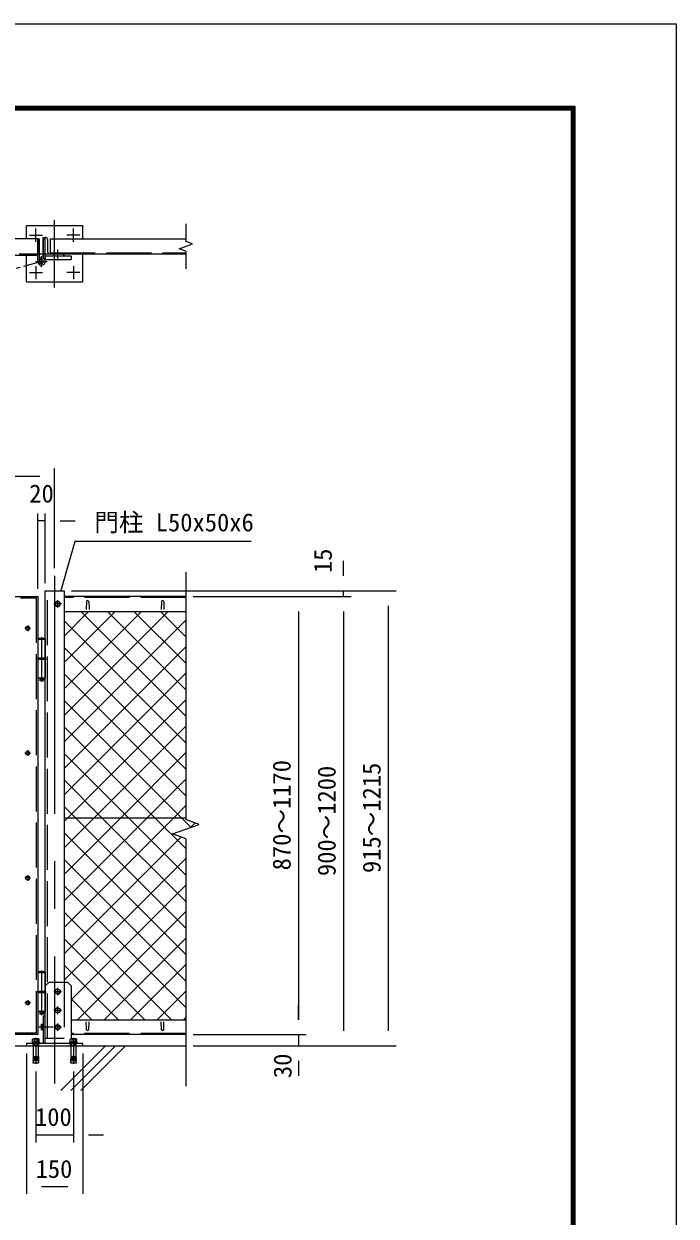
# Model space of a CAD drawing. Units: millimetres, scale not verified. Extents: x -4200 to 4200, y -2970 to 2970.
# Drawn here: x 2459 to 4200, y -213 to 2970 of the extents above; entities that cross this region are included whole.
import ezdxf
from ezdxf.enums import TextEntityAlignment as Align

# ---------------------------------------------------------------- set-up
doc = ezdxf.new("R2010")
doc.units = ezdxf.units.MM
doc.header["$LTSCALE"] = 20
for name, pattern in [('DASHED', [7.5, 6, -1.5]), ('USER1', [50.8, 31.75, -6.35, 6.35, -6.35]), ('USER2', [5, 2.5, -0.5, 0.5, -0.5, 0.5, -0.5])]:
    doc.linetypes.add(name, pattern=pattern)
for name, color, linetype, lineweight in [('0-1_D-STR1', 1, 'Continuous', 18), ('0-2_D-BMK', 2, 'USER1', 13), ('0-3_D-STR3', 3, 'Continuous', 13), ('0-4_D-STR-DIM', 7, 'Continuous', 9), ('0-6_D-STR-TXT', 7, 'Continuous', 9), ('0-7_D-STR2', 7, 'Continuous', 9), ('0-8_D-TTL', 7, 'Continuous', 9), ('0-9_D-BGD', 7, 'Continuous', 9), ('0-A_D-DCR-HCH', 7, 'Continuous', 9)]:
    doc.layers.add(name, color=color, linetype=linetype, lineweight=lineweight)
doc.styles.add('ＭＳ ゴシック', font='')
doc.styles.get('ＭＳ ゴシック').set_extended_font_data('MS Gothic')

msp = doc.modelspace()

# ---------------------------------------------------------------- linework, layer by layer
at = {"layer": '0-1_D-STR1'}
for p, q in [((1546.37, 2397.35), (2496.37, 2397.35)), ((2496.37, 2397.35), (2496.37, 2357.35)), ((2517.87, 2399.85), (2516.37, 2399.85)), ((2522.37, 2395.35), (2522.37, 2362.35)), ((2529.37, 2395.85), (2529.37, 2355.85)), ((2529.37, 2395.85), (2891.37, 2395.85)), ((2528.87, 2355.85), (2561.87, 2355.85)), ((2529.37, 2355.85), (2891.37, 2355.85)), ((1551.37, 2352.35), (2491.37, 2352.35)), ((2566.37, 2349.85), (2566.37, 2351.35)), ((2891.37, 1441.37), (2566.37, 1441.37)), ((2566.37, 1401.37), (2891.37, 1401.37)), ((2626.37, 1428.24), (2625.62, 1406.74)), ((2632.37, 1428.24), (2633.12, 1406.74)), ((2826.37, 1428.24), (2825.62, 1406.74)), ((2832.37, 1428.24), (2833.12, 1406.74)), ((2585.37, 311.37), (2891.37, 311.37)), ((2626.37, 284.5), (2625.62, 306)), ((2632.37, 284.5), (2633.12, 306)), ((2826.37, 284.5), (2825.62, 306)), ((2832.37, 284.5), (2833.12, 306)), ((2891.37, 271.37), (2585.37, 271.37))]:
    msp.add_line(p, q, dxfattribs=at)
at = {"layer": '0-1_D-STR1', "linetype": 'DASHED'}
for p, q in [((1546.47, 2356.35), (2496.27, 2356.35)), ((2529.37, 2358.85), (2891.37, 2358.85)), ((2522.37, 261.37), (2522.37, 1456.37)), ((2891.37, 1438.37), (2566.37, 1438.37)), ((2566.37, 411.37), (2566.37, 261.37)), ((2492.37, 275.37), (1550.37, 275.37)), ((2566.37, 261.37), (2516.37, 261.37)), ((2891.37, 274.37), (2585.37, 274.37))]:
    msp.add_line(p, q, dxfattribs=at)
at = {"layer": '0-1_D-STR1'}
for points in [[(2516.37, 2349.85), (2516.37, 2399.85), (2517.87, 2399.85)], [(2566.37, 2351.35), (2566.37, 2349.85), (2516.37, 2349.85)], [(2516.37, 261.37), (2516.37, 1456.37), (2566.37, 1456.37), (2566.37, 411.37)]]:
    msp.add_lwpolyline(points, dxfattribs=at)
msp.add_lwpolyline([(2496.37, 1441.37), (2496.37, 271.37), (1546.37, 271.37), (1546.37, 1441.37)], close=True, dxfattribs=at)
at = {"layer": '0-1_D-STR1', "linetype": 'DASHED'}
msp.add_lwpolyline([(1550.37, 1437.37), (2492.37, 1437.37), (2492.37, 275.37)], dxfattribs=at)
at = {"layer": '0-1_D-STR1'}
for centre, radius, start, end in [((2517.87, 2395.35), 4.5, 360, 90), ((2528.87, 2362.35), 6.5, 180, 270), ((2561.87, 2351.35), 4.5, 360, 90), ((2629.37, 1426.99), 3.25, 22.61986, 157.38014), ((2829.37, 1426.99), 3.25, 22.61986, 157.38014), ((2629.37, 285.75), 3.25, 202.61986, 337.38014), ((2829.37, 285.75), 3.25, 202.61986, 337.38014)]:
    msp.add_arc(centre, radius, start, end, dxfattribs=at)
at = {"layer": '0-1_D-STR1', "linetype": 'DASHED'}
msp.add_arc((2491.37, 2357.35), 5, 270, 0, dxfattribs=at)
at = {"layer": '0-2_D-BMK'}
for p, q in [((2491.37, 2388.35), (2491.37, 2423.35)), ((2541.37, 2265.85), (2541.37, 2445.85)), ((2591.37, 2388.35), (2591.37, 2423.35)), ((2473.87, 2405.85), (2508.87, 2405.85)), ((2608.87, 2405.85), (2573.87, 2405.85)), ((2451.37, 2355.85), (2631.37, 2355.85)), ((2549.37, 2367.35), (2549.37, 2338.35)), ((2491.51, 2335.15), (2521.23, 2335.15)), ((2506.37, 2320.29), (2506.37, 2350.02)), ((2473.87, 2305.85), (2508.87, 2305.85)), ((2491.37, 2323.35), (2491.37, 2288.35)), ((2608.87, 2305.85), (2573.87, 2305.85)), ((2591.37, 2323.35), (2591.37, 2288.35)), ((2541.37, 1496.37), (2541.37, 141.37)), ((2559.37, 1421.37), (2539.37, 1421.37)), ((2549.37, 1431.37), (2549.37, 1411.37)), ((2476.81, 1356.37), (2461.93, 1356.37)), ((2469.37, 1363.81), (2469.37, 1348.93)), ((2506.37, 1332.77), (2506.37, 1213.61)), ((2476.81, 1023.07), (2461.93, 1023.07)), ((2469.37, 1030.51), (2469.37, 1015.63)), ((2476.81, 689.67), (2461.93, 689.67)), ((2469.37, 697.11), (2469.37, 682.23)), ((2506.37, 442.77), (2506.37, 323.61)), ((2539.37, 386.37), (2559.37, 386.37)), ((2549.37, 396.37), (2549.37, 376.37)), ((2476.81, 356.37), (2461.93, 356.37)), ((2469.37, 363.81), (2469.37, 348.93)), ((2539.37, 336.37), (2559.37, 336.37)), ((2549.37, 346.37), (2549.37, 326.37)), ((2537.61, 291.37), (2498.87, 291.37)), ((2559.37, 291.37), (2539.37, 291.37)), ((2559.37, 291.37), (2539.37, 291.37)), ((2549.37, 301.37), (2549.37, 281.37)), ((2549.37, 301.37), (2549.37, 281.37)), ((2491.37, 263.06), (2491.37, 193.06)), ((2591.37, 263.06), (2591.37, 193.06))]:
    msp.add_line(p, q, dxfattribs=at)
at = {"layer": '0-2_D-BMK', "linetype": 'USER2'}
msp.add_line((2506.37, 2335.15), (1578.93, 2086.65), dxfattribs=at)
at = {"layer": '0-3_D-STR3'}
for p, q in [((2616.37, 2430.85), (2466.37, 2430.85)), ((2466.37, 2397.35), (2466.37, 2430.85)), ((2616.37, 2395.85), (2616.37, 2430.85)), ((2496.67, 2335.15), (2496.67, 2394.85)), ((2501.17, 2394.85), (2496.67, 2394.85)), ((2501.17, 2335.15), (2501.17, 2394.85)), ((2516.07, 2335.15), (2516.07, 2394.85)), ((2466.37, 2280.85), (2466.37, 2352.35)), ((2501.17, 2343.34), (2503.58, 2339.54)), ((2516.07, 2340.85), (2585.37, 2340.85)), ((2585.37, 2349.85), (2585.37, 2340.85)), ((2516.07, 1326.37), (2496.67, 1326.37)), ((2496.67, 1326.37), (2496.67, 1276.37)), ((2496.87, 1328.37), (2497.87, 1329.37)), ((2496.87, 1328.37), (2496.87, 1326.37)), ((2496.87, 1328.37), (2515.87, 1328.37)), ((2514.87, 1329.37), (2497.87, 1329.37)), ((2514.87, 1329.37), (2515.87, 1328.37)), ((2515.87, 1328.37), (2515.87, 1326.37)), ((2516.07, 1326.37), (2516.07, 1276.37)), ((2516.87, 1276.37), (2495.87, 1276.37)), ((2495.87, 1276.37), (2495.87, 1273.37)), ((2516.87, 1273.37), (2495.87, 1273.37)), ((2496.67, 1273.37), (2496.67, 1223.37)), ((2516.07, 1273.37), (2516.07, 1223.37)), ((2516.87, 1276.37), (2516.87, 1273.37)), ((2516.07, 1223.37), (2496.67, 1223.37)), ((2501.37, 1223.37), (2501.37, 1217.37)), ((2502.37, 1216.37), (2501.37, 1217.37)), ((2510.37, 1216.37), (2502.37, 1216.37)), ((2511.37, 1223.37), (2511.37, 1217.37)), ((2891.37, 849.62), (2566.37, 849.62)), ((2516.07, 436.37), (2496.67, 436.37)), ((2496.67, 436.37), (2496.67, 386.37)), ((2496.87, 438.37), (2497.87, 439.37)), ((2496.87, 438.37), (2496.87, 436.37)), ((2496.87, 438.37), (2515.87, 438.37)), ((2514.87, 439.37), (2497.87, 439.37)), ((2514.87, 439.37), (2515.87, 438.37)), ((2515.87, 438.37), (2515.87, 436.37)), ((2516.07, 436.37), (2516.07, 386.37)), ((2516.87, 386.37), (2495.87, 386.37)), ((2495.87, 386.37), (2495.87, 383.37)), ((2516.87, 383.37), (2495.87, 383.37)), ((2496.67, 383.37), (2496.67, 333.37)), ((2516.07, 383.37), (2516.07, 333.37)), ((2526.37, 411.37), (2516.37, 401.37)), ((2516.37, 247.37), (2516.37, 401.37)), ((2516.87, 386.37), (2516.87, 383.37)), ((2526.37, 411.37), (2575.37, 411.37)), ((2549.37, 393.87), (2542.87, 390.12)), ((2542.87, 390.12), (2542.87, 382.61)), ((2549.37, 378.87), (2542.87, 382.61)), ((2549.37, 393.87), (2555.87, 390.12)), ((2549.37, 378.87), (2555.87, 382.61)), ((2555.87, 390.12), (2555.87, 382.61)), ((2575.37, 411.37), (2585.37, 401.37)), ((2585.37, 401.37), (2585.37, 259.87)), ((2516.07, 333.37), (2496.67, 333.37)), ((2501.37, 333.37), (2501.37, 327.37)), ((2502.37, 326.37), (2501.37, 327.37)), ((2510.37, 326.37), (2502.37, 326.37)), ((2510.37, 321.37), (2510.37, 247.37)), ((2510.37, 321.37), (2516.37, 321.37)), ((2511.37, 333.37), (2511.37, 327.37)), ((2549.37, 343.87), (2542.87, 340.12)), ((2542.87, 340.12), (2542.87, 332.61)), ((2549.37, 328.87), (2542.87, 332.61)), ((2549.37, 343.87), (2555.87, 340.12)), ((2549.37, 328.87), (2555.87, 332.61)), ((2555.87, 340.12), (2555.87, 332.61)), ((2505.07, 297.67), (2505.77, 298.87)), ((2505.07, 297.67), (2505.07, 285.07)), ((2510.37, 298.87), (2505.77, 298.87)), ((2510.37, 295.12), (2505.77, 295.12)), ((2510.37, 287.61), (2505.77, 287.61)), ((2510.37, 298.87), (2510.37, 283.86)), ((2482.57, 251.87), (2482.57, 259.07)), ((2498.3, 259.87), (2484.67, 259.87)), ((2486.97, 259.07), (2486.97, 251.87)), ((2495.77, 259.07), (2495.77, 251.87)), ((2500.17, 251.87), (2500.17, 259.07)), ((2505.07, 285.07), (2505.77, 283.86)), ((2510.37, 283.86), (2505.77, 283.86)), ((2582.57, 251.87), (2582.57, 259.07)), ((2598.3, 259.87), (2584.67, 259.87)), ((2586.97, 259.07), (2586.97, 251.87)), ((2595.77, 259.07), (2595.77, 251.87)), ((2600.17, 251.87), (2600.17, 259.07)), ((2486.37, 241.37), (2486.37, 247.37)), ((2487.17, 241.37), (2487.17, 247.37)), ((2490.12, 249.37), (2492.62, 251.87)), ((2495.57, 241.37), (2495.57, 247.37)), ((2496.37, 241.37), (2496.37, 247.37)), ((2586.37, 241.37), (2586.37, 247.37)), ((2587.17, 241.37), (2587.17, 247.37)), ((2590.12, 249.37), (2592.62, 251.87)), ((2595.57, 241.37), (2595.57, 247.37)), ((2596.37, 241.37), (2596.37, 247.37)), ((2491, 208.87), (2484.16, 208.87)), ((2491, 211.37), (2484.37, 211.37)), ((2491, 206.37), (2484.37, 206.37)), ((2491, 203.87), (2484.37, 203.87)), ((2491, 215.16), (2491, 201.37)), ((2491.75, 215.16), (2491.75, 201.37)), ((2491.75, 211.37), (2498.37, 211.37)), ((2491.75, 208.87), (2498.37, 208.87)), ((2491.75, 206.37), (2498.37, 206.37)), ((2491.75, 203.87), (2498.37, 203.87)), ((2591, 208.87), (2584.16, 208.87)), ((2591, 211.37), (2584.37, 211.37)), ((2591, 206.37), (2584.37, 206.37)), ((2591, 203.87), (2584.37, 203.87)), ((2591, 215.16), (2591, 201.37)), ((2591.75, 215.16), (2591.75, 201.37)), ((2591.75, 211.37), (2598.37, 211.37)), ((2591.75, 208.87), (2598.37, 208.87)), ((2591.75, 206.37), (2598.37, 206.37)), ((2591.75, 203.87), (2598.37, 203.87))]:
    msp.add_line(p, q, dxfattribs=at)
at = {"layer": '0-3_D-STR3', "linetype": 'DASHED'}
for p, q in [((2483.87, 241.37), (2483.87, 247.37)), ((2498.87, 241.37), (2498.87, 247.37)), ((2583.87, 241.37), (2583.87, 247.37)), ((2598.87, 241.37), (2598.87, 247.37))]:
    msp.add_line(p, q, dxfattribs=at)
at = {"layer": '0-3_D-STR3'}
for points in [[(2510.37, 2343.99), (2510.37, 2399.85), (2516.37, 2399.85)], [(2511.57, 2343.34), (2511.57, 2394.85), (2516.07, 2394.85)], [(2585.37, 2349.85), (2516.37, 2349.85), (2516.37, 2340.85), (2516.37, 2399.85)], [(2466.37, 2280.85), (2616.37, 2280.85), (2616.37, 2355.85)], [(2510.37, 1216.37), (2511.37, 1217.37), (2501.37, 1217.37)], [(2510.37, 326.37), (2511.37, 327.37), (2501.37, 327.37)], [(2482.17, 249.37), (2482.17, 251.87), (2500.57, 251.87), (2500.57, 249.37)], [(2491.75, 213.03), (2498.37, 213.03), (2498.37, 241.37), (2484.37, 241.37), (2484.37, 213.03), (2491, 213.03)], [(2582.17, 249.37), (2582.17, 251.87), (2600.57, 251.87), (2600.57, 249.37)], [(2591.75, 213.03), (2598.37, 213.03), (2598.37, 241.37), (2584.37, 241.37), (2584.37, 213.03), (2591, 213.03)], [(2484.68, 213.03), (2484.37, 211.37), (2484.37, 210.53), (2491, 210.53)], [(2484.68, 210.53), (2484.37, 208.87), (2484.37, 208.03), (2491, 208.03)], [(2484.68, 208.03), (2484.37, 206.37), (2484.37, 205.53), (2491, 205.53)], [(2498.06, 205.53), (2498.37, 203.87), (2498.37, 201.37), (2484.37, 201.37), (2484.37, 203.87), (2484.68, 205.53)], [(2497.85, 201.37), (2498.37, 195.37), (2484.37, 195.37), (2484.9, 201.37)], [(2498.37, 201.37), (2491.68, 201.37), (2484.37, 201.37)], [(2498.06, 213.03), (2498.37, 211.37), (2498.37, 210.53), (2491.75, 210.53)], [(2498.06, 210.53), (2498.37, 208.87), (2498.37, 208.03), (2491.75, 208.03)], [(2498.06, 208.03), (2498.37, 206.37), (2498.37, 205.53), (2491.75, 205.53)], [(2584.68, 213.03), (2584.37, 211.37), (2584.37, 210.53), (2591, 210.53)], [(2584.68, 210.53), (2584.37, 208.87), (2584.37, 208.03), (2591, 208.03)], [(2584.68, 208.03), (2584.37, 206.37), (2584.37, 205.53), (2591, 205.53)], [(2598.06, 205.53), (2598.37, 203.87), (2598.37, 201.37), (2584.37, 201.37), (2584.37, 203.87), (2584.68, 205.53)], [(2597.85, 201.37), (2598.37, 195.37), (2584.37, 195.37), (2584.9, 201.37)], [(2598.37, 201.37), (2591.68, 201.37), (2584.37, 201.37)], [(2598.06, 213.03), (2598.37, 211.37), (2598.37, 210.53), (2591.75, 210.53)], [(2598.06, 210.53), (2598.37, 208.87), (2598.37, 208.03), (2591.75, 208.03)], [(2598.06, 208.03), (2598.37, 206.37), (2598.37, 205.53), (2591.75, 205.53)]]:
    msp.add_lwpolyline(points, dxfattribs=at)
for points in [[(2555.87, 1425.12), (2549.37, 1428.87), (2542.87, 1425.12), (2542.87, 1417.61), (2549.37, 1413.86), (2555.87, 1417.61)], [(2555.87, 295.12), (2549.37, 298.87), (2542.87, 295.12), (2542.87, 287.61), (2549.37, 283.86), (2555.87, 287.61)], [(2555.87, 295.12), (2549.37, 298.87), (2542.87, 295.12), (2542.87, 287.61), (2549.37, 283.86), (2555.87, 287.61)], [(2466.37, 241.37), (2616.37, 241.37), (2616.37, 247.37), (2466.37, 247.37)], [(2501.87, 249.37), (2501.87, 247.37), (2480.87, 247.37), (2480.87, 249.37)], [(2601.87, 249.37), (2601.87, 247.37), (2580.87, 247.37), (2580.87, 249.37)]]:
    msp.add_lwpolyline(points, close=True, dxfattribs=at)
for centre, radius in [((2549.37, 1421.37), 6.25), ((2469.37, 1356.37), 5.25), ((2506.37, 1221.37), 2), ((2469.37, 1023.07), 5.25), ((2469.37, 689.67), 5.25), ((2549.37, 386.37), 6.5), ((2469.37, 356.37), 5.25), ((2506.37, 331.37), 2), ((2549.37, 336.37), 6.5), ((2549.37, 291.37), 6.25), ((2549.37, 291.37), 6.25)]:
    msp.add_circle(centre, radius, dxfattribs=at)
for centre, radius, start, end in [((2506.37, 2335.15), 9.7, 180, 122.41735), ((2506.37, 2335.15), 5.2, 180, 122.41735), ((2508.51, 296.99), 3.32, 145.61585, 214.38415), ((2517.61, 291.37), 12.42, 162.4121, 197.5879), ((2508.51, 285.74), 3.32, 145.61585, 214.38415), ((2484.77, 256.45), 3.42, 49.96723, 130.03277), ((2491.37, 247.37), 12.5, 69.39031, 110.60969), ((2497.97, 256.51), 3.38, 49.3117, 130.6883), ((2584.77, 256.45), 3.42, 49.96723, 130.03277), ((2591.37, 247.37), 12.5, 69.39031, 110.60969), ((2597.97, 256.51), 3.38, 49.3117, 130.6883), ((2491.37, 215.16), 0.375, 0, 180), ((2591.37, 215.16), 0.375, 0, 180)]:
    msp.add_arc(centre, radius, start, end, dxfattribs=at)
at = {"layer": '0-4_D-STR-DIM'}
for p, q in [((2891.37, 2435.85), (2891.37, 2388.68)), ((2908.99, 2382.27), (2891.37, 2388.68)), ((2873.75, 2369.44), (2908.99, 2382.27)), ((2891.37, 2363.03), (2873.75, 2369.44)), ((2891.37, 2363.03), (2891.37, 2315.85)), ((2541.37, 1516.37), (2541.37, 1782.86)), ((581.37, 1762.86), (2501.37, 1762.86)), ((2496.37, 1461.37), (2496.37, 1662.86)), ((2496.37, 1461.37), (2496.37, 1662.86)), ((2516.37, 1476.37), (2516.37, 1662.86)), ((2516.37, 1642.86), (2496.37, 1642.86)), ((2556.37, 1642.86), (2596.37, 1642.86)), ((3312.42, 1496.37), (3312.42, 1536.37)), ((2891.37, 1505.82), (2891.37, 845.59)), ((2586.37, 1456.37), (3332.42, 1456.37)), ((2586.37, 1456.37), (3452.42, 1456.37)), ((2911.37, 1441.37), (3332.42, 1441.37)), ((2911.37, 1441.37), (3212.42, 1441.37)), ((2911.37, 1441.37), (3332.42, 1441.37)), ((3312.42, 1441.37), (3312.42, 1456.37)), ((3192.42, 1401.37), (3192.42, 311.37)), ((3312.42, 1401.37), (3312.42, 1361.37)), ((3312.42, 1401.37), (3312.42, 281.37)), ((3432.42, 281.37), (3432.42, 1416.37)), ((2856.13, 807.12), (2926.61, 832.77)), ((2926.61, 832.77), (2891.37, 845.59)), ((2891.37, 794.29), (2856.13, 807.12)), ((2891.37, 794.29), (2891.37, 134.06)), ((3192.42, 311.37), (3192.42, 351.37)), ((2911.37, 271.37), (3212.42, 271.37)), ((2911.37, 271.37), (3212.42, 271.37)), ((3192.42, 271.37), (3192.42, 241.37)), ((2911.37, 241.37), (3212.42, 241.37)), ((2911.37, 241.37), (3332.42, 241.37)), ((2911.37, 241.37), (3452.42, 241.37)), ((2466.37, 221.37), (2466.37, -153.64)), ((2616.37, 221.37), (2616.37, -153.64)), ((3192.42, 201.37), (3192.42, 161.37)), ((2491.37, 173.06), (2491.37, -16.46)), ((2591.37, 173.06), (2591.37, -16.46)), ((2491.37, 3.54), (2591.37, 3.54)), ((2631.37, 3.54), (2671.37, 3.54)), ((2506.37, -133.64), (2576.37, -133.64))]:
    msp.add_line(p, q, dxfattribs=at)
at = {"layer": '0-6_D-STR-TXT'}
msp.add_lwpolyline([(3066.01, 1588.02), (2595.04, 1588.02), (2556.95, 1453.75)], dxfattribs=at)
at = {"layer": '0-7_D-STR2'}
for p, q in [((2566.37, 1335.66), (2632.08, 1401.37)), ((2566.37, 1264.95), (2702.79, 1401.37)), ((2566.37, 1194.24), (2773.5, 1401.37)), ((2566.37, 1123.52), (2844.21, 1401.37)), ((2891.37, 1121.53), (2611.54, 1401.37)), ((2891.37, 1192.25), (2682.25, 1401.37)), ((2891.37, 1262.96), (2752.96, 1401.37)), ((2891.37, 1333.67), (2823.67, 1401.37)), ((2566.37, 1052.81), (2891.37, 1377.81)), ((2891.37, 1050.82), (2566.37, 1375.82)), ((2566.37, 982.1), (2891.37, 1307.1)), ((2891.37, 980.11), (2566.37, 1305.11)), ((2566.37, 911.39), (2891.37, 1236.39)), ((2891.37, 909.4), (2566.37, 1234.4)), ((2575.31, 849.62), (2891.37, 1165.68)), ((2809.74, 849.62), (2566.37, 1092.98)), ((2646.02, 849.62), (2891.37, 1094.97)), ((2739.02, 849.62), (2566.37, 1022.27)), ((2716.73, 849.62), (2891.37, 1024.26)), ((2668.31, 849.62), (2566.37, 951.56)), ((2787.44, 849.62), (2891.37, 953.55)), ((2597.6, 849.62), (2566.37, 880.85)), ((2858.15, 849.62), (2891.37, 882.84)), ((2566.37, 840.68), (2575.31, 849.62)), ((2566.37, 769.97), (2646.02, 849.62)), ((2566.37, 699.26), (2716.73, 849.62)), ((2566.37, 628.55), (2787.44, 849.62)), ((2566.37, 557.84), (2858.15, 849.62)), ((2891.37, 555.85), (2597.6, 849.62)), ((2891.37, 626.56), (2668.31, 849.62)), ((2891.37, 697.27), (2739.02, 849.62)), ((2891.37, 767.98), (2809.74, 849.62)), ((2903.65, 824.41), (2915.91, 836.66)), ((2891.37, 485.14), (2566.37, 810.14)), ((2566.37, 487.13), (2878.29, 799.05)), ((2566.37, 416.42), (2891.37, 741.42)), ((2891.37, 414.43), (2566.37, 739.43)), ((2891.37, 343.72), (2566.37, 668.72)), ((2585.37, 364.71), (2891.37, 670.71)), ((2853.01, 311.37), (2566.37, 598.01)), ((2602.74, 311.37), (2891.37, 600)), ((2782.3, 311.37), (2566.37, 527.3)), ((2673.45, 311.37), (2891.37, 529.29)), ((2711.59, 311.37), (2566.37, 456.59)), ((2744.16, 311.37), (2891.37, 458.58)), ((2814.87, 311.37), (2891.37, 387.86)), ((2640.88, 311.37), (2585.37, 366.87)), ((2885.58, 311.37), (2891.37, 317.15))]:
    msp.add_line(p, q, dxfattribs=at)
msp.add_lwpolyline([(2905.12, 824.94), (2880.45, 849.62), (2566.37, 1163.69)], dxfattribs=at)
at = {"layer": '0-8_D-TTL', "color": 2, "lineweight": 18}
msp.add_lwpolyline([(-4200, 2970), (4200, 2970), (4200, -2970), (-4200, -2970)], close=True, dxfattribs=at)
at = {"layer": '0-8_D-TTL'}
for points in [[(-3930, 2750), (3930, 2750), (3930, -2750), (-3930, -2750)], [(-3927.5, 2747.5), (3927.5, 2747.5), (3927.5, -2747.5), (-3927.5, -2747.5)], [(-3925, 2745), (3925, 2745), (3925, -2745), (-3925, -2745)], [(-3922.5, 2742.5), (3922.5, 2742.5), (3922.5, -2742.5), (-3922.5, -2742.5)], [(-3920, 2740), (3920, 2740), (3920, -2740), (-3920, -2740)]]:
    msp.add_lwpolyline(points, close=True, dxfattribs=at)
at = {"layer": '0-9_D-BGD'}
msp.add_line((191.37, 241.37), (2891.37, 241.37), dxfattribs=at)
at = {"layer": '0-A_D-DCR-HCH'}
for p, q in [((2557.97, 122.31), (2677.03, 241.37)), ((2584.48, 122.31), (2703.54, 241.37)), ((2611, 122.31), (2730.06, 241.37))]:
    msp.add_line(p, q, dxfattribs=at)

# ---------------------------------------------------------------- texts
at = {"layer": '0-4_D-STR-DIM', "style": 'ＭＳ ゴシック'}
for s, p in [('20', (2473.62, 1677.61)), ('100', (2488.85, 13.2)), ('150', (2490.45, -125.5))]:
    msp.add_text(s, height=48.09, dxfattribs=at).set_placement(p, align=Align.BOTTOM_LEFT)
for s, p in [('15', (3295.47, 1503.67)), ('870～1170', (3185.67, 709.99)), ('915～1215', (3425.67, 702.89)), ('900～1200', (3305.67, 694.74)), ('30', (3188.07, 155.47))]:
    msp.add_text(s, height=48.09, rotation=90, dxfattribs=at).set_placement(p, align=Align.BOTTOM_LEFT)
at = {"layer": '0-6_D-STR-TXT', "style": 'ＭＳ ゴシック'}
msp.add_text('門柱 L50x50x6', height=48.09, dxfattribs=at).set_placement((2647.23, 1600.6), align=Align.BOTTOM_LEFT)

doc.saveas('drawing.dxf')
